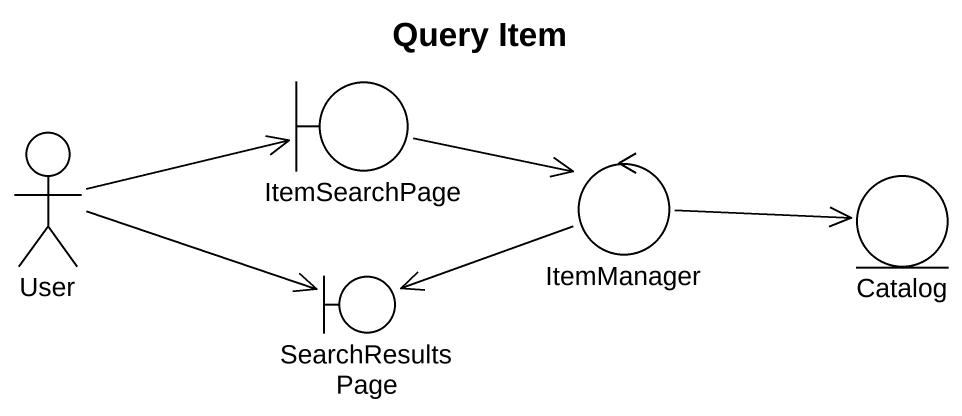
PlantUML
@startuml
title Query Item
boundary ItemSearchPage
actor User
control ItemManager
entity Catalog
boundary SearchResultsPage
ItemSearchPage -right-> ItemManager
User -right-> ItemSearchPage
User -right-> SearchResultsPage
ItemManager -right-> Catalog
ItemManager -left-> SearchResultsPage
@enduml
